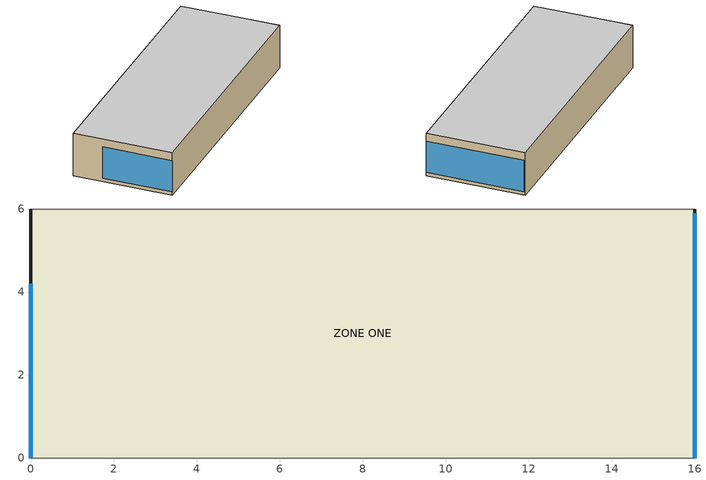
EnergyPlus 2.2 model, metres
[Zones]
ZONE ONE
 floor to ZONE ONE (HWFLOOR): 0,0 0,6 16,6 16,0 z0
 wall outside (HWWALL): 16,0 16,6 / 0,6 0,0 z0:2.7
 wall to ZONE ONE (PARWALL): 16,6 0,6 / 0,0 16,0 z0:2.7
 window (DOUBLE PANE WINDOW): 16,0 16,5.9 / 0,4.2 0,0 z0.2:2.2
[BUILDING]
office zone: 87.5, 1, 0.04, 0.004, 1, 25
[MATERIAL:Regular]
CONCRETE BLOCK: Rough, 0.2, 0.51, 1400, 1000, 0.9, 0.6, 0.6
FOAM INSULATION: Rough, 0.1, 0.03, 10, 1400, 0.9, 0.6, 0.6
CONCRETE SLAB050: Rough, 0.05, 1.13, 1400, 1000, 0.9, 0.6, 0.6
CONCRETE SLAB180: Rough, 0.18, 1.13, 1400, 1000, 0.9, 0.6, 0.6
BRICK120: Rough, 0.12, 1, 2080, 790, 0.9, 0.6, 0.6
[MATERIAL:Regular-R]
WOOD SIDING-1: Rough, 0.06, 0.9, 0.6, 0.6
R-1 INSULATION: Rough, 1, 0.9, 0.6, 0.6
CARPET: Rough, 0.125, 0.9, 0.6, 0.6
[CONSTRUCTION]
HWWALL: WOOD SIDING-1, FOAM INSULATION, CONCRETE BLOCK
HWFLOOR: CONCRETE SLAB180, R-1 INSULATION, CONCRETE SLAB050, CARPET
INTWALL; PARWALL: BRICK120
Double Pane Window Shaded: ExtShade, LoE SPEC SEL CLEAR 6MM, KRYPTON 8MM, CLEAR 3MM
Double Pane Window: LoE SPEC SEL CLEAR 6MM, KRYPTON 8MM, CLEAR 3MM
[MATERIAL:WindowGlass]
LoE SPEC SEL CLEAR 6MM: SpectralAverage, , .006, .43, .3, .42, .77, .07, .06, 0, .84, .03, .9
CLEAR 3MM: SpectralAverage, , .003, .837, .075, .075, .898, .081, .081, 0, .84, .84, .9
[MATERIAL:WindowGas]
KRYPTON 8MM: Type=Krypton; Thickness {m}=.0079
[MATERIAL:WindowShade]
ExtShade: 0.30625, 0.1, 0.30625, 0.1, 0.1, 0.30625, 0.02, 0.1, 0.05, 0.5, 0.5, 0.5, 0.5, 0
[Location]
CHICAGO ILLINOIS: 41.78, -87.75, -6, 190
[WINDOWSHADINGCONTROL]
WinShadingControl: ExteriorShade, Double Pane Window Shaded, OnIfHighSolarOnWindow, Sch Summer, 200, Yes, Yes
[WindowFrameAndDivider]
WinFrameAndDivider: 0.05, 0, 0, 2, 1.5, 0.8, 0.8, 0.9, DividedLite, 0.02, 3, 0, 0, 0, 2, 1, 0.8, 0.8, 0.9
[ZONE]
ZONE ONE: 0, 0, 0, 0, 1, 1, 2.7, 259.2
[SurfaceGeometry]
UpperLeftCorner: CounterClockWise, relative
[Surface:Shading:Attached]
EAST WINDOW OVERHANG: ZONE SURFACE EAST, 4, 16, 0, 2.7, 17, 0, 2.7, 17, 5.9, 2.7, 16, 5.9, 2.7
WEST WINDOW OVERHANG: ZONE SURFACE WEST, 4, 0, 4.2, 2.7, -1, 4.2, 2.7, -1, 0, 2.7, 0, 0, 2.7
[Surface:HeatTransfer:InternalMass]
HALLWAY WALL: Construction=INTWALL; Zone=ZONE ONE; Total area exposed to Zone {m2}=54.24
[ELECTRIC EQUIPMENT]
ROOM ELE EQU: Zone=ZONE ONE; SCHEDULE=Sch Equ; Design Level calculation method=equipment level; Design Level {W}=768; Fraction Latent=0; Fraction Radiant=0.3; Fraction Lost=0
[LIGHTS]
ROOM LIGHTS: ZONE ONE, Sch Lig, Lighting Level, 1632, 0, 0, 0, 0.4, 0.2, 1, GeneralLights
[PEOPLE]
ROOM PEOPLE: ZONE ONE, Sch Peo, people, 3.2, 0.6, Autocalculate, Sch Act
[DAYSCHEDULE]
Day Sch Act: Any Number, 130, 130, 130, 130, 130, 130, 130, 130, 130, 130, 130, 130, 130, 130, 130, 130, 130, 130, 130, 130, 130, 130, 130, 130
Day Sch 0; Day Sch DayLig WEH: Disc Sch, 0, 0, 0, 0, 0, 0, 0, 0, 0, 0, 0, 0, 0, 0, 0, 0, 0, 0, 0, 0, 0, 0, 0, 0
Day Sch 1: Disc Sch, 1, 1, 1, 1, 1, 1, 1, 1, 1, 1, 1, 1, 1, 1, 1, 1, 1, 1, 1, 1, 1, 1, 1, 1
Day Sch Peo WD: Cont Sch, 0, 0, 0, 0, 0, 0, 0.33, 0.67, 1, 1, 1, 1, 1, 1, 1, 1, 1, 0.5, 0, 0, 0, 0, 0, 0
Day Sch Peo WEH: Cont Sch, 0, 0, 0, 0, 0, 0, 0, 0.07, 0.13, 0.2, 0.2, 0.1, 0, 0, 0, 0, 0, 0, 0, 0, 0, 0, 0, 0
Day Sch Lig WD: Cont Sch, 0.2, 0.2, 0.2, 0.2, 0.2, 0.2, 0.9, 0.9, 0.9, 0.9, 0.9, 0.9, 0.9, 0.9, 0.9, 0.9, 0.9, 0.2, 0.2, 0.2, 0.2, 0.2, 0.2, 0.2
Day Sch Lig WEH: Cont Sch, 0.2, 0.2, 0.2, 0.2, 0.2, 0.2, 0.2, 0.2, 0.2, 0.2, 0.2, 0.2, 0.2, 0.2, 0.2, 0.2, 0.2, 0.2, 0.2, 0.2, 0.2, 0.2, 0.2, 0.2
Day Sch DayLig WD: Disc Sch, 0, 0, 0, 0, 0, 0, 1, 1, 1, 1, 1, 1, 1, 1, 1, 1, 1, 1, 0, 0, 0, 0, 0, 0
Day Sch Equ WD: Cont Sch, 0.17, 0.17, 0.17, 0.17, 0.17, 0.17, 0.17, 1, 1, 1, 1, 1, 1, 1, 1, 1, 1, 0.17, 0.17, 0.17, 0.17, 0.17, 0.17, 0.17
Day Sch Equ WEH: Cont Sch, 0.17, 0.17, 0.17, 0.17, 0.17, 0.17, 0.17, 0.17, 0.17, 0.17, 0.17, 0.17, 0.17, 0.17, 0.17, 0.17, 0.17, 0.17, 0.17, 0.17, 0.17, 0.17, 0.17, 0.17
Zone Heating Setpoint All Days: Temperature, 18, 18, 18, 18, 18, 18, 20, 20, 20, 20, 20, 20, 20, 20, 20, 20, 20, 20, 20, 20, 20, 20, 20, 18
Zone Cooling Setpoint All Days: Temperature, 25, 25, 25, 25, 25, 25, 25, 25, 25, 25, 25, 25, 25, 25, 25, 25, 25, 25, 25, 25, 25, 25, 25, 25
Control Type All Days: Control Type, 4, 4, 4, 4, 4, 4, 4, 4, 4, 4, 4, 4, 4, 4, 4, 4, 4, 4, 4, 4, 4, 4, 4, 4
[WEEKSCHEDULE]
Wee Sch Act: Day Sch Act, Day Sch Act, Day Sch Act, Day Sch Act, Day Sch Act, Day Sch Act, Day Sch Act, Day Sch Act, Day Sch Act, Day Sch Act, Day Sch Act, Day Sch Act
Week Sch 0: Day Sch 0, Day Sch 0, Day Sch 0, Day Sch 0, Day Sch 0, Day Sch 0, Day Sch 0, Day Sch 0, Day Sch 0, Day Sch 0, Day Sch 0, Day Sch 0
Week Sch 1: Day Sch 1, Day Sch 1, Day Sch 1, Day Sch 1, Day Sch 1, Day Sch 1, Day Sch 1, Day Sch 1, Day Sch 1, Day Sch 1, Day Sch 1, Day Sch 1
Week Sch Lig: Day Sch Lig WEH, Day Sch Lig WD, Day Sch Lig WD, Day Sch Lig WD, Day Sch Lig WD, Day Sch Lig WD, Day Sch Lig WEH, Day Sch Lig WEH, Day Sch Lig WD, Day Sch Lig WEH, Day Sch Lig WD, Day Sch Lig WD
Week Sch DayLig: Day Sch DayLig WEH, Day Sch DayLig WD, Day Sch DayLig WD, Day Sch DayLig WD, Day Sch DayLig WD, Day Sch DayLig WD, Day Sch DayLig WEH, Day Sch DayLig WEH, Day Sch DayLig WD, Day Sch DayLig WEH, Day Sch DayLig WD, Day Sch DayLig WD
Week Sch Peo: Day Sch Peo WEH, Day Sch Peo WD, Day Sch Peo WD, Day Sch Peo WD, Day Sch Peo WD, Day Sch Peo WD, Day Sch Peo WEH, Day Sch Peo WEH, Day Sch Peo WD, Day Sch Peo WEH, Day Sch Peo WD, Day Sch Peo WD
Week Sch Equ: Day Sch Equ WEH, Day Sch Equ WD, Day Sch Equ WD, Day Sch Equ WD, Day Sch Equ WD, Day Sch Equ WD, Day Sch Equ WEH, Day Sch Equ WEH, Day Sch Equ WD, Day Sch Equ WEH, Day Sch Equ WD, Day Sch Equ WD
Zone Heating Setpoint All Weeks: Zone Heating Setpoint All Days, Zone Heating Setpoint All Days, Zone Heating Setpoint All Days, Zone Heating Setpoint All Days, Zone Heating Setpoint All Days, Zone Heating Setpoint All Days, Zone Heating Setpoint All Days, Zone Heating Setpoint All Days, Zone Heating Setpoint All Days, Zone Heating Setpoint All Days, Zone Heating Setpoint All Days, Zone Heating Setpoint All Days
Zone Cooling Setpoint All Weeks: Zone Cooling Setpoint All Days, Zone Cooling Setpoint All Days, Zone Cooling Setpoint All Days, Zone Cooling Setpoint All Days, Zone Cooling Setpoint All Days, Zone Cooling Setpoint All Days, Zone Cooling Setpoint All Days, Zone Cooling Setpoint All Days, Zone Cooling Setpoint All Days, Zone Cooling Setpoint All Days, Zone Cooling Setpoint All Days, Zone Cooling Setpoint All Days
Control Type All Weeks: Control Type All Days, Control Type All Days, Control Type All Days, Control Type All Days, Control Type All Days, Control Type All Days, Control Type All Days, Control Type All Days, Control Type All Days, Control Type All Days, Control Type All Days, Control Type All Days
[INFILTRATION]
INFILTRATION 1: Zone=ZONE ONE; SCHEDULE=Sch 1; Design Volume Flow Rate calculation method=flow/zone; Design Volume Flow Rate {m3/s}=0.036; Constant Term Coefficient=1; Temperature Term Coefficient=0; Velocity Term Coefficient=0; Velocity Squared Term Coefficient=0
[DAYLIGHTING:Detailed]
ZONE ONE: 2, 3, 3, 1, 13, 3, 1, 0.5, 0.5, 500, 500, 3, 180, 22, 0.3, 0.2, 0, 1
[ZONE CONTROL:THERMOSTATIC]
Zone 1 Thermostat: ZONE ONE, Zone Control Type Sched, DUAL SETPOINT WITH DEADBAND, Heating Cooling Setpoints
[DUAL SETPOINT WITH DEADBAND]
Heating Cooling Setpoints: Heating Setpoints, Cooling Setpoints
[CONTROLLED ZONE EQUIP CONFIGURATION]
ZONE ONE: Zone1Equipment, Zone1Inlets, , NODE_2, NODE_3
[ZONE EQUIPMENT LIST]
Zone1Equipment: PURCHASED AIR, Zone1Air, 1, 1
[PURCHASED AIR]
Zone1Air: NODE_1, 30, 18, 0.01, 0.01, no limit, , no limit, , no outside air
[NODE LIST]
Zone1Inlets: NODE_1
[ScheduleType]
Any Number
[SCHEDULETYPE]
Cont Sch: 0.0:1.0, CONTINUOUS
Disc Sch: 0.0:1.0, DISCRETE
Temperature: -60:200, CONTINUOUS
Control Type: 0:4, DISCRETE
[SCHEDULE]
Sch Act: Any Number, Wee Sch Act, 1, 1, 12, 31
Sch 1: Disc Sch, Week Sch 1, 1, 1, 12, 31
Sch Summer: Disc Sch, Week Sch 0, 1, 1, 4, 30, Week Sch 1, 5, 1, 9, 30, Week Sch 0, 10, 1, 12, 31
Sch Lig: Cont Sch, Week Sch Lig, 1, 1, 12, 31
Sch Peo: Cont Sch, Week Sch Peo, 1, 1, 12, 31
Sch Equ: Cont Sch, Week Sch Equ, 1, 1, 12, 31
Heating Setpoints: Temperature, Zone Heating Setpoint All Weeks, 1, 1, 12, 31
Cooling Setpoints: Temperature, Zone Cooling Setpoint All Weeks, 1, 1, 12, 31
Zone Control Type Sched: Control Type, Control Type All Weeks, 1, 1, 12, 31
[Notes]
singleZonePurchAir.idf
Basic file description: Office room with east and west facade,
based on BESTEST High-Mass building loads test (Case 930).
Author:   Michael Wetter, SRG-LBNL, MWetter@lbl.gov
Input file based on BESTEST Case930 from R. H. Henninger,  GARD Analytics, Inc.
Date:     May 16, 2008
Run:      Run for Chicago, IL location
Building: Fictional 1 zone building + hallway with walls, windows and internal mass.
Windows on east and west walls only
Window has overhang shading device
0.5 ACH Infiltration
20C heating, 25C cooling (instead of 27 as in BESTEST)
Internal: None.
System:   None.
Plant:    None.
Modified: Changed internal loads, removed side fins of windows,
now only two exterior walls, added thermal mass to account for
interior walls to hallways, changed floor and ceiling construction to
massive construction, changed cooling set point temperature to 25 C always,
added LoE SPEC SEL CLEAR 3MM DOUBLE pane window
changed window spec.: Now, Krypton filling, 1 x 8 mm and other glass thickness
Exterior wall increased insulation (and concrete thickness): U = 0.252 W/m2*K
Interior wall (partition) now brick 120mm instead of concrete
Overhang depth also design parameter (for West and East window separately)
Solar, visible, and thermal transmittance of shading device also design parameter
Material layer names follow:
Material layer names follow:
Material layer names follow:
